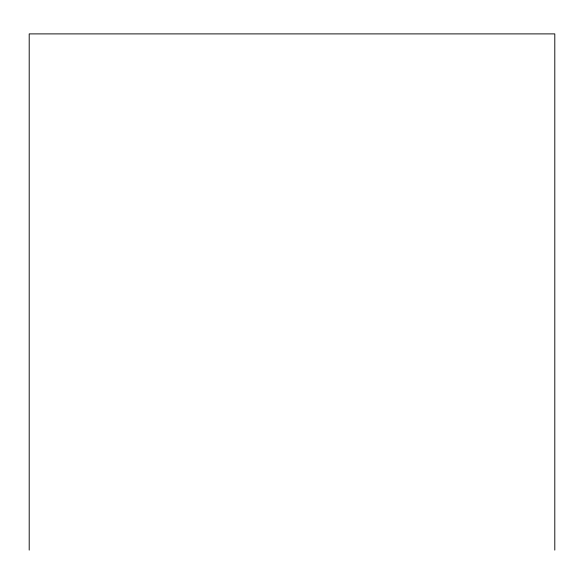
<?xml version="1.0" encoding="UTF-8"?>
<svg xmlns="http://www.w3.org/2000/svg" width="584" height="584" viewBox="0 0 584 584"><rect width="100%" height="100%" fill="white"/><g stroke="black" fill="none" stroke-linecap="round" stroke-linejoin="round"><path stroke-width="0.88" d="M554.8 550.106L554.8 33.894L29.2 33.894L29.2 550.106"/></g></svg>
